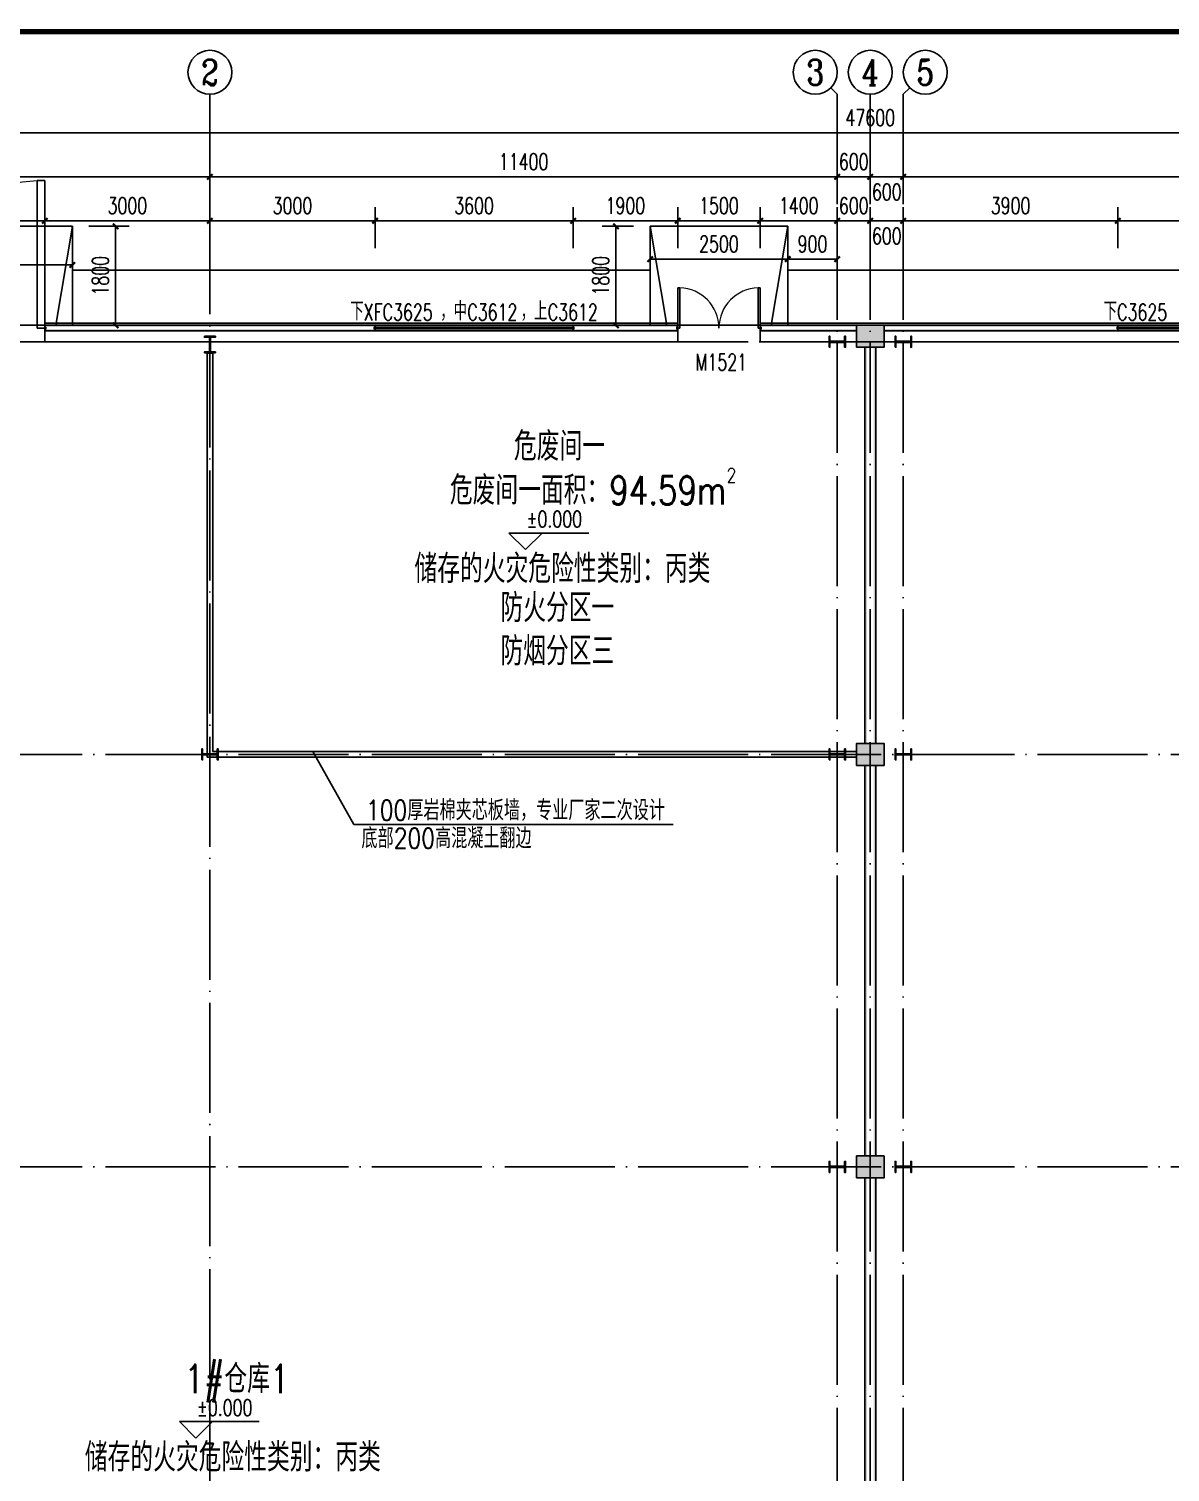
# Model space of a CAD drawing. Extents: x 4267484 to 4395158, y -674551 to -235742.
# Drawn here: x 4320308 to 4341047, y -390527 to -364287 of the extents above; entities that cross this region are included whole.
import ezdxf
from ezdxf.enums import TextEntityAlignment as Align

# ---------------------------------------------------------------- set-up
doc = ezdxf.new("R2010")
doc.units = 0
doc.header["$LTSCALE"] = 1000
doc.header["$MEASUREMENT"] = 0
doc.linetypes.add('DOTE', pattern=[2.42, 2, -0.2, 0.02, -0.2])
doc.layers.get('0').update_dxf_attribs({"linetype": 'CONTINUOUS'})
doc.layers.get('Defpoints').update_dxf_attribs({"linetype": 'CONTINUOUS'})
doc.layers.add('_0', color=7, linetype='CONTINUOUS', lineweight=25)
for name, color, linetype in [('AXIS', 3, 'CONTINUOUS'), ('AXIS_TEXT', 7, 'CONTINUOUS'), ('COLUMN', 9, 'CONTINUOUS'), ('DIM_ELEV', 3, 'CONTINUOUS'), ('DOTE', 252, 'CONTINUOUS'), ('Prof', 2, 'CONTINUOUS'), ('PUB_DIM', 3, 'CONTINUOUS'), ('PUB_HATCH', 8, 'CONTINUOUS'), ('PUB_TEXT', 7, 'CONTINUOUS'), ('PUB_TITLE', 4, 'CONTINUOUS'), ('PUB_WALL', 9, 'CONTINUOUS'), ('STAIR', 5, 'CONTINUOUS'), ('WALL', 2, 'CONTINUOUS'), ('WALL-MOVE', 6, 'CONTINUOUS'), ('WINDOW', 4, 'CONTINUOUS'), ('WINDOW_TEXT', 7, 'CONTINUOUS')]:
    doc.layers.add(name, color=color, linetype=linetype)
doc.styles.add('_HZTXT', font='txt.shx', dxfattribs={"width": 0.8, "bigfont": 'HZTXT.shx'})
doc.styles.add('_TCH_AXIS', font='COMPLEX', dxfattribs={"bigfont": 'GBCBIG'})
doc.styles.add('_TCH_DIM', font='SIMPLEX', dxfattribs={"bigfont": 'GBCBIG'})
doc.styles.add('_TCH_DIM_T3', font='SIMPLEX', dxfattribs={"width": 0.705882, "bigfont": 'GBCBIG'})
doc.styles.add('_TCH_WINDOW', font='SIMPLEX', dxfattribs={"height": 3.5, "bigfont": 'GBCBIG'})
doc.styles.add('COMPLEX', font='COMPLEX')
doc.dimstyles.new('_TCH_ARCH&&100', dxfattribs={"dimtxt": 297.5, "dimasz": 100, "dimexe": 250, "dimexo": 300, "dimgap": 126.25, "dimtad": 1, "dimdec": 0, "dimzin": 0, "dimdsep": 46, "dimtxsty": '_TCH_DIM_T3', "dimblk": 'ARCHTICK', "dimcen": 0.09, "dimclrt": 7, "dimazin": 2, "dimtfac": 1, "dimtdec": 0, "dimtix": 1, "dimtmove": 2, "dimatfit": 3, "dimfxl": 0, "dimtolj": 1, "dimtzin": 0, "dimarcsym": 0})

# ---------------------------------------------------------------- blocks, each defined once
blk = doc.blocks.new('$TCHSYS$WIN2D')
for p, q in [((-0.5, 0.5), (0.5, 0.5)), ((-0.5, 0.5), (-0.5, -0.5)), ((0.5, 0.5), (0.5, -0.5)), ((0.5, 0.1667), (-0.5, 0.1667)), ((0.5, -0.1667), (-0.5, -0.1667)), ((-0.5, -0.5), (0.5, -0.5))]:
    blk.add_line(p, q)
blk = doc.blocks.new('$DorLib2D$00000002')
for p, q in [((-0.5, 0), (-0.5, 0.4875)), ((-0.475, 0.4875), (-0.5, 0.4875)), ((-0.475, 0), (-0.475, 0.4875)), ((0.475, 0), (0.475, 0.4875)), ((0.475, 0.4875), (0.5, 0.4875)), ((0.5, 0), (0.5, 0.4875)), ((-0.5, 0), (-0.475, 0)), ((0.5, 0), (0.475, 0))]:
    blk.add_line(p, q)
at = {"lineweight": 13}
for centre, start, end in [((-0.4875, 0), 0, 88.5307), ((0.4875, 0), 91.4693, 180)]:
    blk.add_arc(centre, 0.4875, start, end, dxfattribs=at)
blk = doc.blocks.new('_ArchTick')
at = {"color": 0, "linetype": 'ByBlock', "const_width": 0.4}
blk.add_lwpolyline([(-0.5, -0.5), (0.5, 0.5)], dxfattribs=at)
blk = doc.blocks.new('*D103')
at = {"layer": 'Defpoints', "color": 0}
for p in [(4321098, -367877), (4321883, -367877), (4321098, -369677)]:
    blk.add_point(p, dxfattribs=at)
at = {"layer": 'PUB_DIM', "color": 0, "lineweight": -2}
for p, q in [((4321398, -367877), (4322133, -367877)), ((4321883, -369677), (4321883, -367877)), ((4321398, -369677), (4322133, -369677))]:
    blk.add_line(p, q, dxfattribs=at)
at = {"layer": 'PUB_DIM', "color": 0, "lineweight": -2, "xscale": 100, "yscale": 100, "zscale": 100}
for p, rotation in [((4321883, -367877), 90), ((4321883, -369677), 270)]:
    blk.add_blockref('_ArchTick', p, dxfattribs=dict(at, rotation=rotation))
at = {"layer": 'PUB_DIM', "color": 7, "insert": (4321608, -368777), "char_height": 297.5, "attachment_point": 5, "rotation": 90, "style": '_TCH_DIM_T3'}
blk.add_mtext('\\A1;1800', dxfattribs=at)
blk = doc.blocks.new('*D105')
at = {"layer": 'Defpoints', "color": 0}
for p in [(4314598, -367877), (4321098, -367877), (4321098, -368578)]:
    blk.add_point(p, dxfattribs=at)
at = {"layer": 'PUB_DIM', "color": 0, "lineweight": -2}
for p, q in [((4314598, -368177), (4314598, -368828)), ((4321098, -368177), (4321098, -368828)), ((4314598, -368578), (4321098, -368578))]:
    blk.add_line(p, q, dxfattribs=at)
at = {"layer": 'PUB_DIM', "color": 0, "lineweight": -2, "xscale": 100, "yscale": 100, "zscale": 100, "rotation": 180}
blk.add_blockref('_ArchTick', (4314598, -368578), dxfattribs=at)
at = {"layer": 'PUB_DIM', "color": 0, "lineweight": -2, "xscale": 100, "yscale": 100, "zscale": 100}
blk.add_blockref('_ArchTick', (4321098, -368578), dxfattribs=at)
at = {"layer": 'PUB_DIM', "color": 7, "insert": (4317848, -368303), "char_height": 297.5, "attachment_point": 5, "style": '_TCH_DIM_T3'}
blk.add_mtext('\\A1;6500', dxfattribs=at)
blk = doc.blocks.new('*D111')
at = {"layer": 'Defpoints', "color": 0}
for p in [(4320598, -367777), (4315098, -368572), (4320598, -368572)]:
    blk.add_point(p, dxfattribs=at)
at = {"layer": 'PUB_DIM', "color": 0, "lineweight": -2}
for p, q in [((4315098, -368272), (4315098, -367527)), ((4320598, -368272), (4320598, -367527)), ((4315098, -367777), (4320598, -367777))]:
    blk.add_line(p, q, dxfattribs=at)
at = {"layer": 'PUB_DIM', "color": 0, "lineweight": -2, "xscale": 100, "yscale": 100, "zscale": 100, "rotation": 180}
blk.add_blockref('_ArchTick', (4315098, -367777), dxfattribs=at)
at = {"layer": 'PUB_DIM', "color": 0, "lineweight": -2, "xscale": 100, "yscale": 100, "zscale": 100}
blk.add_blockref('_ArchTick', (4320598, -367777), dxfattribs=at)
at = {"layer": 'PUB_DIM', "color": 7, "insert": (4317848, -367502), "char_height": 297.5, "attachment_point": 5, "style": '_TCH_DIM_T3'}
blk.add_mtext('\\A1;5500', dxfattribs=at)
blk = doc.blocks.new('*D112')
at = {"layer": 'Defpoints', "color": 0}
for p in [(4323598, -367777), (4320598, -368572), (4323598, -368572)]:
    blk.add_point(p, dxfattribs=at)
at = {"layer": 'PUB_DIM', "color": 0, "lineweight": -2}
for p, q in [((4320598, -368272), (4320598, -367527)), ((4323598, -368272), (4323598, -367527)), ((4320598, -367777), (4323598, -367777))]:
    blk.add_line(p, q, dxfattribs=at)
at = {"layer": 'PUB_DIM', "color": 0, "lineweight": -2, "xscale": 100, "yscale": 100, "zscale": 100, "rotation": 180}
blk.add_blockref('_ArchTick', (4320598, -367777), dxfattribs=at)
at = {"layer": 'PUB_DIM', "color": 0, "lineweight": -2, "xscale": 100, "yscale": 100, "zscale": 100}
blk.add_blockref('_ArchTick', (4323598, -367777), dxfattribs=at)
at = {"layer": 'PUB_DIM', "color": 7, "insert": (4322098, -367502), "char_height": 297.5, "attachment_point": 5, "style": '_TCH_DIM_T3'}
blk.add_mtext('\\A1;3000', dxfattribs=at)
blk = doc.blocks.new('*D113')
at = {"layer": 'Defpoints', "color": 0}
for p in [(4326598, -367777), (4323598, -368572), (4326598, -368572)]:
    blk.add_point(p, dxfattribs=at)
at = {"layer": 'PUB_DIM', "color": 0, "lineweight": -2}
for p, q in [((4323598, -368272), (4323598, -367527)), ((4326598, -368272), (4326598, -367527)), ((4323598, -367777), (4326598, -367777))]:
    blk.add_line(p, q, dxfattribs=at)
at = {"layer": 'PUB_DIM', "color": 0, "lineweight": -2, "xscale": 100, "yscale": 100, "zscale": 100, "rotation": 180}
blk.add_blockref('_ArchTick', (4323598, -367777), dxfattribs=at)
at = {"layer": 'PUB_DIM', "color": 0, "lineweight": -2, "xscale": 100, "yscale": 100, "zscale": 100}
blk.add_blockref('_ArchTick', (4326598, -367777), dxfattribs=at)
at = {"layer": 'PUB_DIM', "color": 7, "insert": (4325098, -367502), "char_height": 297.5, "attachment_point": 5, "style": '_TCH_DIM_T3'}
blk.add_mtext('\\A1;3000', dxfattribs=at)
blk = doc.blocks.new('*D114')
at = {"layer": 'Defpoints', "color": 0}
for p in [(4330198, -367777), (4326598, -368572), (4330198, -368572)]:
    blk.add_point(p, dxfattribs=at)
at = {"layer": 'PUB_DIM', "color": 0, "lineweight": -2}
for p, q in [((4326598, -368272), (4326598, -367527)), ((4330198, -368272), (4330198, -367527)), ((4326598, -367777), (4330198, -367777))]:
    blk.add_line(p, q, dxfattribs=at)
at = {"layer": 'PUB_DIM', "color": 0, "lineweight": -2, "xscale": 100, "yscale": 100, "zscale": 100, "rotation": 180}
blk.add_blockref('_ArchTick', (4326598, -367777), dxfattribs=at)
at = {"layer": 'PUB_DIM', "color": 0, "lineweight": -2, "xscale": 100, "yscale": 100, "zscale": 100}
blk.add_blockref('_ArchTick', (4330198, -367777), dxfattribs=at)
at = {"layer": 'PUB_DIM', "color": 7, "insert": (4328398, -367502), "char_height": 297.5, "attachment_point": 5, "style": '_TCH_DIM_T3'}
blk.add_mtext('\\A1;3600', dxfattribs=at)
blk = doc.blocks.new('*D115')
at = {"layer": 'Defpoints', "color": 0}
for p in [(4332098, -367777), (4330198, -368572), (4332098, -368572)]:
    blk.add_point(p, dxfattribs=at)
at = {"layer": 'PUB_DIM', "color": 0, "lineweight": -2}
for p, q in [((4330198, -368272), (4330198, -367527)), ((4332098, -368272), (4332098, -367527)), ((4330198, -367777), (4332098, -367777))]:
    blk.add_line(p, q, dxfattribs=at)
at = {"layer": 'PUB_DIM', "color": 0, "lineweight": -2, "xscale": 100, "yscale": 100, "zscale": 100, "rotation": 180}
blk.add_blockref('_ArchTick', (4330198, -367777), dxfattribs=at)
at = {"layer": 'PUB_DIM', "color": 0, "lineweight": -2, "xscale": 100, "yscale": 100, "zscale": 100}
blk.add_blockref('_ArchTick', (4332098, -367777), dxfattribs=at)
at = {"layer": 'PUB_DIM', "color": 7, "insert": (4331148, -367502), "char_height": 297.5, "attachment_point": 5, "style": '_TCH_DIM_T3'}
blk.add_mtext('\\A1;1900', dxfattribs=at)
blk = doc.blocks.new('*D116')
at = {"layer": 'Defpoints', "color": 0}
for p in [(4333598, -367777), (4332098, -368572), (4333598, -368572)]:
    blk.add_point(p, dxfattribs=at)
at = {"layer": 'PUB_DIM', "color": 0, "lineweight": -2}
for p, q in [((4332098, -368272), (4332098, -367527)), ((4333598, -368272), (4333598, -367527)), ((4332098, -367777), (4333598, -367777))]:
    blk.add_line(p, q, dxfattribs=at)
at = {"layer": 'PUB_DIM', "color": 0, "lineweight": -2, "xscale": 100, "yscale": 100, "zscale": 100, "rotation": 180}
blk.add_blockref('_ArchTick', (4332098, -367777), dxfattribs=at)
at = {"layer": 'PUB_DIM', "color": 0, "lineweight": -2, "xscale": 100, "yscale": 100, "zscale": 100}
blk.add_blockref('_ArchTick', (4333598, -367777), dxfattribs=at)
at = {"layer": 'PUB_DIM', "color": 7, "insert": (4332848, -367502), "char_height": 297.5, "attachment_point": 5, "style": '_TCH_DIM_T3'}
blk.add_mtext('\\A1;1500', dxfattribs=at)
blk = doc.blocks.new('*D117')
at = {"layer": 'Defpoints', "color": 0}
for p in [(4334998, -367777), (4333598, -368572), (4334998, -368572)]:
    blk.add_point(p, dxfattribs=at)
at = {"layer": 'PUB_DIM', "color": 0, "lineweight": -2}
for p, q in [((4333598, -368272), (4333598, -367527)), ((4334998, -368272), (4334998, -367527)), ((4333598, -367777), (4334998, -367777))]:
    blk.add_line(p, q, dxfattribs=at)
at = {"layer": 'PUB_DIM', "color": 0, "lineweight": -2, "xscale": 100, "yscale": 100, "zscale": 100, "rotation": 180}
blk.add_blockref('_ArchTick', (4333598, -367777), dxfattribs=at)
at = {"layer": 'PUB_DIM', "color": 0, "lineweight": -2, "xscale": 100, "yscale": 100, "zscale": 100}
blk.add_blockref('_ArchTick', (4334998, -367777), dxfattribs=at)
at = {"layer": 'PUB_DIM', "color": 7, "insert": (4334298, -367502), "char_height": 297.5, "attachment_point": 5, "style": '_TCH_DIM_T3'}
blk.add_mtext('\\A1;1400', dxfattribs=at)
blk = doc.blocks.new('*D118')
at = {"layer": 'Defpoints', "color": 0}
for p in [(4335598, -367777), (4334998, -368572), (4335598, -368572)]:
    blk.add_point(p, dxfattribs=at)
at = {"layer": 'PUB_DIM', "color": 0, "lineweight": -2}
for p, q in [((4334998, -368272), (4334998, -367527)), ((4335598, -368272), (4335598, -367527)), ((4334998, -367777), (4334898, -367777)), ((4334998, -367777), (4335598, -367777)), ((4335598, -367777), (4335698, -367777))]:
    blk.add_line(p, q, dxfattribs=at)
at = {"layer": 'PUB_DIM', "color": 0, "lineweight": -2, "xscale": 100, "yscale": 100, "zscale": 100}
blk.add_blockref('_ArchTick', (4334998, -367777), dxfattribs=at)
at = {"layer": 'PUB_DIM', "color": 0, "lineweight": -2, "xscale": 100, "yscale": 100, "zscale": 100, "rotation": 180}
blk.add_blockref('_ArchTick', (4335598, -367777), dxfattribs=at)
at = {"layer": 'PUB_DIM', "color": 7, "insert": (4335298, -367502), "char_height": 297.5, "attachment_point": 5, "style": '_TCH_DIM_T3'}
blk.add_mtext('\\A1;600', dxfattribs=at)
blk = doc.blocks.new('*D119')
at = {"layer": 'Defpoints', "color": 0}
for p in [(4336198, -367777), (4335598, -368572), (4336198, -368572)]:
    blk.add_point(p, dxfattribs=at)
at = {"layer": 'PUB_DIM', "color": 0, "lineweight": -2}
for p, q in [((4335598, -368272), (4335598, -367527)), ((4336198, -368272), (4336198, -367527)), ((4335598, -367777), (4336198, -367777))]:
    blk.add_line(p, q, dxfattribs=at)
at = {"layer": 'PUB_DIM', "color": 0, "lineweight": -2, "xscale": 100, "yscale": 100, "zscale": 100, "rotation": 180}
blk.add_blockref('_ArchTick', (4335598, -367777), dxfattribs=at)
at = {"layer": 'PUB_DIM', "color": 0, "lineweight": -2, "xscale": 100, "yscale": 100, "zscale": 100}
blk.add_blockref('_ArchTick', (4336198, -367777), dxfattribs=at)
at = {"layer": 'PUB_DIM', "color": 7, "insert": (4335898, -368052), "char_height": 297.5, "attachment_point": 5, "style": '_TCH_DIM_T3'}
blk.add_mtext('\\A1;600', dxfattribs=at)
blk = doc.blocks.new('*D120')
at = {"layer": 'Defpoints', "color": 0}
for p in [(4340098, -367777), (4336198, -368572), (4340098, -368572)]:
    blk.add_point(p, dxfattribs=at)
at = {"layer": 'PUB_DIM', "color": 0, "lineweight": -2}
for p, q in [((4336198, -368272), (4336198, -367527)), ((4340098, -368272), (4340098, -367527)), ((4336198, -367777), (4340098, -367777))]:
    blk.add_line(p, q, dxfattribs=at)
at = {"layer": 'PUB_DIM', "color": 0, "lineweight": -2, "xscale": 100, "yscale": 100, "zscale": 100, "rotation": 180}
blk.add_blockref('_ArchTick', (4336198, -367777), dxfattribs=at)
at = {"layer": 'PUB_DIM', "color": 0, "lineweight": -2, "xscale": 100, "yscale": 100, "zscale": 100}
blk.add_blockref('_ArchTick', (4340098, -367777), dxfattribs=at)
at = {"layer": 'PUB_DIM', "color": 7, "insert": (4338148, -367502), "char_height": 297.5, "attachment_point": 5, "style": '_TCH_DIM_T3'}
blk.add_mtext('\\A1;3900', dxfattribs=at)
blk = doc.blocks.new('*D121')
at = {"layer": 'Defpoints', "color": 0}
for p in [(4343698, -367777), (4340098, -368572), (4343698, -368572)]:
    blk.add_point(p, dxfattribs=at)
at = {"layer": 'PUB_DIM', "color": 0, "lineweight": -2}
for p, q in [((4340098, -368272), (4340098, -367527)), ((4343698, -368272), (4343698, -367527)), ((4340098, -367777), (4343698, -367777))]:
    blk.add_line(p, q, dxfattribs=at)
at = {"layer": 'PUB_DIM', "color": 0, "lineweight": -2, "xscale": 100, "yscale": 100, "zscale": 100, "rotation": 180}
blk.add_blockref('_ArchTick', (4340098, -367777), dxfattribs=at)
at = {"layer": 'PUB_DIM', "color": 0, "lineweight": -2, "xscale": 100, "yscale": 100, "zscale": 100}
blk.add_blockref('_ArchTick', (4343698, -367777), dxfattribs=at)
at = {"layer": 'PUB_DIM', "color": 7, "insert": (4341898, -367502), "char_height": 297.5, "attachment_point": 5, "style": '_TCH_DIM_T3'}
blk.add_mtext('\\A1;3600', dxfattribs=at)
blk = doc.blocks.new('*D150')
at = {"layer": 'Defpoints', "color": 0}
for p in [(4334098, -368474), (4331598, -368977), (4334098, -368977)]:
    blk.add_point(p, dxfattribs=at)
at = {"layer": 'PUB_DIM', "color": 0, "lineweight": -2}
for p, q in [((4331598, -368677), (4331598, -368224)), ((4334098, -368677), (4334098, -368224)), ((4331598, -368474), (4334098, -368474))]:
    blk.add_line(p, q, dxfattribs=at)
at = {"layer": 'PUB_DIM', "color": 0, "lineweight": -2, "xscale": 100, "yscale": 100, "zscale": 100, "rotation": 180}
blk.add_blockref('_ArchTick', (4331598, -368474), dxfattribs=at)
at = {"layer": 'PUB_DIM', "color": 0, "lineweight": -2, "xscale": 100, "yscale": 100, "zscale": 100}
blk.add_blockref('_ArchTick', (4334098, -368474), dxfattribs=at)
at = {"layer": 'PUB_DIM', "color": 7, "insert": (4332848, -368199), "char_height": 297.5, "attachment_point": 5, "style": '_TCH_DIM_T3'}
blk.add_mtext('\\A1;2500', dxfattribs=at)
blk = doc.blocks.new('*D151')
at = {"layer": 'Defpoints', "color": 0}
for p in [(4334998, -368474), (4334098, -368977), (4334998, -368977)]:
    blk.add_point(p, dxfattribs=at)
at = {"layer": 'PUB_DIM', "color": 0, "lineweight": -2}
for p, q in [((4334098, -368677), (4334098, -368224)), ((4334998, -368677), (4334998, -368224)), ((4334098, -368474), (4334998, -368474))]:
    blk.add_line(p, q, dxfattribs=at)
at = {"layer": 'PUB_DIM', "color": 0, "lineweight": -2, "xscale": 100, "yscale": 100, "zscale": 100, "rotation": 180}
blk.add_blockref('_ArchTick', (4334098, -368474), dxfattribs=at)
at = {"layer": 'PUB_DIM', "color": 0, "lineweight": -2, "xscale": 100, "yscale": 100, "zscale": 100}
blk.add_blockref('_ArchTick', (4334998, -368474), dxfattribs=at)
at = {"layer": 'PUB_DIM', "color": 7, "insert": (4334548, -368199), "char_height": 297.5, "attachment_point": 5, "style": '_TCH_DIM_T3'}
blk.add_mtext('\\A1;900', dxfattribs=at)
blk = doc.blocks.new('*D152')
at = {"layer": 'Defpoints', "color": 0}
for p in [(4330976, -367877), (4331598, -367877), (4331598, -369677)]:
    blk.add_point(p, dxfattribs=at)
at = {"layer": 'PUB_DIM', "color": 0, "lineweight": -2}
for p, q in [((4331298, -367877), (4330726, -367877)), ((4330976, -369677), (4330976, -367877)), ((4331298, -369677), (4330726, -369677))]:
    blk.add_line(p, q, dxfattribs=at)
at = {"layer": 'PUB_DIM', "color": 0, "lineweight": -2, "xscale": 100, "yscale": 100, "zscale": 100}
for p, rotation in [((4330976, -367877), 90), ((4330976, -369677), 270)]:
    blk.add_blockref('_ArchTick', p, dxfattribs=dict(at, rotation=rotation))
at = {"layer": 'PUB_DIM', "color": 7, "insert": (4330701, -368777), "char_height": 297.5, "attachment_point": 5, "rotation": 90, "style": '_TCH_DIM_T3'}
blk.add_mtext('\\A1;1800', dxfattribs=at)
blk = doc.blocks.new('*D333')
at = {"layer": 'AXIS', "color": 0, "lineweight": -2}
for p, q in [((4312098, -367177), (4312098, -366727)), ((4323598, -367177), (4323598, -366727)), ((4312098, -366977), (4323598, -366977))]:
    blk.add_line(p, q, dxfattribs=at)
at = {"layer": 'Defpoints', "color": 0}
for p in [(4323598, -366977), (4312098, -367477), (4323598, -367477)]:
    blk.add_point(p, dxfattribs=at)
at = {"layer": 'AXIS', "color": 0, "lineweight": -2, "xscale": 100, "yscale": 100, "zscale": 100, "rotation": 180}
blk.add_blockref('_ArchTick', (4312098, -366977), dxfattribs=at)
at = {"layer": 'AXIS', "color": 0, "lineweight": -2, "xscale": 100, "yscale": 100, "zscale": 100}
blk.add_blockref('_ArchTick', (4323598, -366977), dxfattribs=at)
at = {"layer": 'AXIS', "color": 7, "insert": (4317848, -366702), "char_height": 297.5, "attachment_point": 5, "style": '_TCH_DIM_T3'}
blk.add_mtext('\\A1;11500', dxfattribs=at)
blk = doc.blocks.new('*D334')
at = {"layer": 'AXIS', "color": 0, "lineweight": -2}
for p, q in [((4323598, -367177), (4323598, -366727)), ((4334998, -367177), (4334998, -366727)), ((4323598, -366977), (4334998, -366977))]:
    blk.add_line(p, q, dxfattribs=at)
at = {"layer": 'Defpoints', "color": 0}
for p in [(4334998, -366977), (4323598, -367477), (4334998, -367477)]:
    blk.add_point(p, dxfattribs=at)
at = {"layer": 'AXIS', "color": 0, "lineweight": -2, "xscale": 100, "yscale": 100, "zscale": 100, "rotation": 180}
blk.add_blockref('_ArchTick', (4323598, -366977), dxfattribs=at)
at = {"layer": 'AXIS', "color": 0, "lineweight": -2, "xscale": 100, "yscale": 100, "zscale": 100}
blk.add_blockref('_ArchTick', (4334998, -366977), dxfattribs=at)
at = {"layer": 'AXIS', "color": 7, "insert": (4329298, -366702), "char_height": 297.5, "attachment_point": 5, "style": '_TCH_DIM_T3'}
blk.add_mtext('\\A1;11400', dxfattribs=at)
blk = doc.blocks.new('*D335')
at = {"layer": 'AXIS', "color": 0, "lineweight": -2}
for p, q in [((4334998, -367177), (4334998, -366727)), ((4335598, -367177), (4335598, -366727)), ((4334998, -366977), (4334898, -366977)), ((4334998, -366977), (4335598, -366977)), ((4335598, -366977), (4335698, -366977))]:
    blk.add_line(p, q, dxfattribs=at)
at = {"layer": 'Defpoints', "color": 0}
for p in [(4335598, -366977), (4334998, -367477), (4335598, -367477)]:
    blk.add_point(p, dxfattribs=at)
at = {"layer": 'AXIS', "color": 0, "lineweight": -2, "xscale": 100, "yscale": 100, "zscale": 100}
blk.add_blockref('_ArchTick', (4334998, -366977), dxfattribs=at)
at = {"layer": 'AXIS', "color": 0, "lineweight": -2, "xscale": 100, "yscale": 100, "zscale": 100, "rotation": 180}
blk.add_blockref('_ArchTick', (4335598, -366977), dxfattribs=at)
at = {"layer": 'AXIS', "color": 7, "insert": (4335298, -366702), "char_height": 297.5, "attachment_point": 5, "style": '_TCH_DIM_T3'}
blk.add_mtext('\\A1;600', dxfattribs=at)
blk = doc.blocks.new('*D336')
at = {"layer": 'AXIS', "color": 0, "lineweight": -2}
for p, q in [((4335598, -367177), (4335598, -366727)), ((4336198, -367177), (4336198, -366727)), ((4335598, -366977), (4336198, -366977))]:
    blk.add_line(p, q, dxfattribs=at)
at = {"layer": 'Defpoints', "color": 0}
for p in [(4336198, -366977), (4335598, -367477), (4336198, -367477)]:
    blk.add_point(p, dxfattribs=at)
at = {"layer": 'AXIS', "color": 0, "lineweight": -2, "xscale": 100, "yscale": 100, "zscale": 100, "rotation": 180}
blk.add_blockref('_ArchTick', (4335598, -366977), dxfattribs=at)
at = {"layer": 'AXIS', "color": 0, "lineweight": -2, "xscale": 100, "yscale": 100, "zscale": 100}
blk.add_blockref('_ArchTick', (4336198, -366977), dxfattribs=at)
at = {"layer": 'AXIS', "color": 7, "insert": (4335898, -367252), "char_height": 297.5, "attachment_point": 5, "style": '_TCH_DIM_T3'}
blk.add_mtext('\\A1;600', dxfattribs=at)
blk = doc.blocks.new('*D337')
at = {"layer": 'AXIS', "color": 0, "lineweight": -2}
for p, q in [((4336198, -367177), (4336198, -366727)), ((4347598, -367177), (4347598, -366727)), ((4336198, -366977), (4347598, -366977))]:
    blk.add_line(p, q, dxfattribs=at)
at = {"layer": 'Defpoints', "color": 0}
for p in [(4347598, -366977), (4336198, -367477), (4347598, -367477)]:
    blk.add_point(p, dxfattribs=at)
at = {"layer": 'AXIS', "color": 0, "lineweight": -2, "xscale": 100, "yscale": 100, "zscale": 100, "rotation": 180}
blk.add_blockref('_ArchTick', (4336198, -366977), dxfattribs=at)
at = {"layer": 'AXIS', "color": 0, "lineweight": -2, "xscale": 100, "yscale": 100, "zscale": 100}
blk.add_blockref('_ArchTick', (4347598, -366977), dxfattribs=at)
at = {"layer": 'AXIS', "color": 7, "insert": (4341898, -366702), "char_height": 297.5, "attachment_point": 5, "style": '_TCH_DIM_T3'}
blk.add_mtext('\\A1;11400', dxfattribs=at)
blk = doc.blocks.new('*D339')
at = {"layer": 'AXIS', "color": 0, "lineweight": -2}
for p, q in [((4311798, -368272), (4311798, -365927)), ((4359398, -368272), (4359398, -365927)), ((4311798, -366177), (4359398, -366177))]:
    blk.add_line(p, q, dxfattribs=at)
at = {"layer": 'Defpoints', "color": 0}
for p in [(4359398, -366177), (4311798, -368572), (4359398, -368572)]:
    blk.add_point(p, dxfattribs=at)
at = {"layer": 'AXIS', "color": 0, "lineweight": -2, "xscale": 100, "yscale": 100, "zscale": 100, "rotation": 180}
blk.add_blockref('_ArchTick', (4311798, -366177), dxfattribs=at)
at = {"layer": 'AXIS', "color": 0, "lineweight": -2, "xscale": 100, "yscale": 100, "zscale": 100}
blk.add_blockref('_ArchTick', (4359398, -366177), dxfattribs=at)
at = {"layer": 'AXIS', "color": 7, "insert": (4335598, -365902), "char_height": 297.5, "attachment_point": 5, "style": '_TCH_DIM_T3'}
blk.add_mtext('\\A1;47600', dxfattribs=at)
blk = doc.blocks.new('_FZH')
blk.add_lwpolyline([(-0.5, -0.5), (0.5, -0.5), (0.5, 0.5), (-0.5, 0.5)], close=True)
at = {"layer": 'PUB_HATCH'}
blk.add_solid([(-0.5, -0.5), (0.5, -0.5), (-0.5, 0.5), (0.5, 0.5)], dxfattribs=at)
blk = doc.blocks.new('_AXISO')
blk.add_circle((0, 0), 0.5)
at = {"layer": 'AXIS_TEXT', "style": 'COMPLEX', "width": 1.041667}
blk.add_attdef('A', text='', height=0.56, dxfattribs=at).set_placement((-0.25, -0.28), (0.25, -0.28), align=Align.FIT)

msp = doc.modelspace()

# ---------------------------------------------------------------- hatches: boundary and pattern name
at = {"layer": 'Prof', "linetype": 'ByBlock'}
for points in [[(4323608.3, -370160.8), (4323698.3, -370160.8), (4323698.3, -370176.8), (4323498.3, -370176.8), (4323498.3, -370160.8), (4323588.3, -370160.8), (4323588.3, -369892.8), (4323498.3, -369892.8), (4323498.3, -369876.8), (4323698.3, -369876.8), (4323698.3, -369892.8), (4323608.3, -369892.8)], [(4335132.3, -369966.8), (4335132.3, -369876.8), (4335148.3, -369876.8), (4335148.3, -370076.8), (4335132.3, -370076.8), (4335132.3, -369986.8), (4334864.3, -369986.8), (4334864.3, -370076.8), (4334848.3, -370076.8), (4334848.3, -369876.8), (4334864.3, -369876.8), (4334864.3, -369966.8)], [(4336332.3, -369966.8), (4336332.3, -369876.8), (4336348.3, -369876.8), (4336348.3, -370076.8), (4336332.3, -370076.8), (4336332.3, -369986.8), (4336064.3, -369986.8), (4336064.3, -370076.8), (4336048.3, -370076.8), (4336048.3, -369876.8), (4336064.3, -369876.8), (4336064.3, -369966.8)], [(4323732.3, -377466.8), (4323732.3, -377376.8), (4323748.3, -377376.8), (4323748.3, -377576.8), (4323732.3, -377576.8), (4323732.3, -377486.8), (4323464.3, -377486.8), (4323464.3, -377576.8), (4323448.3, -377576.8), (4323448.3, -377376.8), (4323464.3, -377376.8), (4323464.3, -377466.8)], [(4335132.3, -377466.8), (4335132.3, -377376.8), (4335148.3, -377376.8), (4335148.3, -377576.8), (4335132.3, -377576.8), (4335132.3, -377486.8), (4334864.3, -377486.8), (4334864.3, -377576.8), (4334848.3, -377576.8), (4334848.3, -377376.8), (4334864.3, -377376.8), (4334864.3, -377466.8)], [(4336332.3, -377466.8), (4336332.3, -377376.8), (4336348.3, -377376.8), (4336348.3, -377576.8), (4336332.3, -377576.8), (4336332.3, -377486.8), (4336064.3, -377486.8), (4336064.3, -377576.8), (4336048.3, -377576.8), (4336048.3, -377376.8), (4336064.3, -377376.8), (4336064.3, -377466.8)], [(4335132.3, -384966.8), (4335132.3, -384876.8), (4335148.3, -384876.8), (4335148.3, -385076.8), (4335132.3, -385076.8), (4335132.3, -384986.8), (4334864.3, -384986.8), (4334864.3, -385076.8), (4334848.3, -385076.8), (4334848.3, -384876.8), (4334864.3, -384876.8), (4334864.3, -384966.8)], [(4336332.3, -384966.8), (4336332.3, -384876.8), (4336348.3, -384876.8), (4336348.3, -385076.8), (4336332.3, -385076.8), (4336332.3, -384986.8), (4336064.3, -384986.8), (4336064.3, -385076.8), (4336048.3, -385076.8), (4336048.3, -384876.8), (4336064.3, -384876.8), (4336064.3, -384966.8)]]:
    msp.add_hatch(color=256, dxfattribs=at).paths.add_polyline_path(points)
at = {"layer": 'PUB_WALL'}
for color, points in [(256, [(4326598.3, -369676.8), (4320598.3, -369676.8), (4320628.3, -369706.8), (4326568.3, -369706.8)]), (256, [(4320598.3, -369676.8), (4320598.3, -369776.8), (4320628.3, -369746.8), (4320628.3, -369706.8)]), (256, [(4326598.3, -369776.8), (4326598.3, -369676.8), (4326568.3, -369706.8), (4326568.3, -369746.8)]), (256, [(4332098.3, -369676.8), (4330198.3, -369676.8), (4330228.3, -369706.8), (4332068.3, -369706.8)]), (256, [(4330198.3, -369676.8), (4330198.3, -369776.8), (4330228.3, -369746.8), (4330228.3, -369706.8)]), (256, [(4332098.3, -369776.8), (4332098.3, -369676.8), (4332068.3, -369706.8), (4332068.3, -369746.8)]), (256, [(4335348.3, -369706.8), (4335348.3, -369676.8), (4333598.3, -369676.8), (4333628.3, -369706.8)]), (256, [(4333598.3, -369676.8), (4333598.3, -369776.8), (4333628.3, -369746.8), (4333628.3, -369706.8)]), (0, [(4335848.3, -369676.8), (4335348.3, -369676.8), (4335388.3, -369716.8), (4335808.3, -369716.8)]), (0, [(4335348.3, -369676.8), (4335348.3, -370076.8), (4335388.3, -370036.8), (4335388.3, -369716.8)]), (0, [(4335848.3, -370076.8), (4335848.3, -369676.8), (4335808.3, -369716.8), (4335808.3, -370036.8)]), (256, [(4335848.3, -369676.8), (4335848.3, -369706.8), (4340068.3, -369706.8), (4340098.3, -369676.8)]), (256, [(4340098.3, -369776.8), (4340098.3, -369676.8), (4340068.3, -369706.8), (4340068.3, -369746.8)]), (256, [(4320598.3, -369776.8), (4326598.3, -369776.8), (4326568.3, -369746.8), (4320628.3, -369746.8)]), (256, [(4330198.3, -369776.8), (4332098.3, -369776.8), (4332068.3, -369746.8), (4330228.3, -369746.8)]), (256, [(4335348.3, -369776.8), (4335348.3, -369746.8), (4333628.3, -369746.8), (4333598.3, -369776.8)]), (256, [(4335848.3, -369746.8), (4335848.3, -369776.8), (4340098.3, -369776.8), (4340068.3, -369746.8)]), (256, [(4323548.3, -377526.8), (4323548.3, -370176.8), (4323568.3, -370176.8), (4323568.3, -377506.8)]), (256, [(4323548.3, -370176.8), (4323648.3, -370176.8), (4323648.3, -370196.8), (4323548.3, -370196.8)]), (256, [(4323648.3, -377426.8), (4323648.3, -370176.8), (4323628.3, -370176.8), (4323628.3, -377446.8)]), (0, [(4335348.3, -370076.8), (4335848.3, -370076.8), (4335808.3, -370036.8), (4335388.3, -370036.8)]), (0, [(4335498.3, -377276.8), (4335538.3, -377276.8), (4335538.3, -370076.8), (4335498.3, -370076.8)]), (0, [(4335658.3, -377276.8), (4335698.3, -377276.8), (4335698.3, -370076.8), (4335658.3, -370076.8)]), (0, [(4335848.3, -377276.8), (4335348.3, -377276.8), (4335388.3, -377316.8), (4335808.3, -377316.8)]), (0, [(4335348.3, -377276.8), (4335348.3, -377676.8), (4335388.3, -377636.8), (4335388.3, -377316.8)]), (0, [(4335848.3, -377676.8), (4335848.3, -377276.8), (4335808.3, -377316.8), (4335808.3, -377636.8)]), (256, [(4323548.3, -377526.8), (4335348.3, -377526.8), (4335348.3, -377506.8), (4323568.3, -377506.8)]), (256, [(4323648.3, -377426.8), (4323628.3, -377446.8), (4335348.3, -377446.8), (4335348.3, -377426.8)]), (0, [(4335348.3, -377676.8), (4335848.3, -377676.8), (4335808.3, -377636.8), (4335388.3, -377636.8)]), (0, [(4335498.3, -384776.8), (4335538.3, -384776.8), (4335538.3, -377676.8), (4335498.3, -377676.8)]), (0, [(4335658.3, -384776.8), (4335698.3, -384776.8), (4335698.3, -377676.8), (4335658.3, -377676.8)]), (0, [(4335848.3, -384776.8), (4335348.3, -384776.8), (4335388.3, -384816.8), (4335808.3, -384816.8)]), (0, [(4335348.3, -384776.8), (4335348.3, -385176.8), (4335388.3, -385136.8), (4335388.3, -384816.8)]), (0, [(4335848.3, -385176.8), (4335848.3, -384776.8), (4335808.3, -384816.8), (4335808.3, -385136.8)]), (0, [(4335348.3, -385176.8), (4335848.3, -385176.8), (4335808.3, -385136.8), (4335388.3, -385136.8)]), (0, [(4335498.3, -392276.8), (4335538.3, -392276.8), (4335538.3, -385176.8), (4335498.3, -385176.8)]), (0, [(4335658.3, -392276.8), (4335698.3, -392276.8), (4335698.3, -385176.8), (4335658.3, -385176.8)])]:
    msp.add_hatch(color=color, dxfattribs=at).paths.add_polyline_path(points)

# ---------------------------------------------------------------- linework, layer by layer
at = {"color": 0}
for p, q in [((4332098.3, -369636.8), (4332098.3, -369976.8)), ((4333598.3, -369636.8), (4333598.3, -369976.8))]:
    msp.add_line(p, q, dxfattribs=at)
at = {"layer": '_0', "color": 0}
for p, q in [((4320598.3, -369636.8), (4320598.3, -369676.8)), ((4320598.3, -369776.8), (4320598.3, -369976.8))]:
    msp.add_line(p, q, dxfattribs=at)
for points in [[(4320598.3, -369636.8), (4332098.3, -369636.8)], [(4333598.3, -369636.8), (4337598.3, -369636.8)], [(4337598.3, -369636.8), (4350598.3, -369636.8)], [(4320598.3, -369976.8), (4332098.3, -369976.8)], [(4333598.3, -369976.8), (4337598.3, -369976.8)], [(4337598.3, -369976.8), (4350598.3, -369976.8)]]:
    msp.add_lwpolyline(points, dxfattribs=at)
at = {"layer": 'AXIS', "color": 0}
for p, q in [((4323598.3, -367476.8), (4323598.3, -365476.8)), ((4334881.2, -365359.6), (4334998.3, -365476.8)), ((4334998.3, -367476.8), (4334998.3, -365476.8)), ((4335598.3, -367476.8), (4335598.3, -365476.8)), ((4336315.5, -365359.6), (4336198.3, -365476.8)), ((4336198.3, -367476.8), (4336198.3, -365476.8))]:
    msp.add_line(p, q, dxfattribs=at)
at = {"layer": 'DIM_ELEV'}
for p, q in [((4329332.6, -373753.4), (4329032.6, -373453.4)), ((4329032.6, -373453.4), (4330482.6, -373453.4)), ((4329332.6, -373753.4), (4329632.6, -373453.4)), ((4323342.5, -389907.3), (4323042.5, -389607.3)), ((4323042.5, -389607.3), (4324492.5, -389607.3)), ((4323342.5, -389907.3), (4323642.5, -389607.3))]:
    msp.add_line(p, q, dxfattribs=at)
at = {"layer": 'DOTE', "linetype": 'DOTE'}
for p, q in [((4323598.3, -367476.8), (4323598.3, -417976.8)), ((4334998.3, -417976.8), (4334998.3, -367476.8)), ((4335598.3, -417976.8), (4335598.3, -367476.8)), ((4336198.3, -417976.8), (4336198.3, -367476.8)), ((4309598.3, -369976.8), (4361598.3, -369976.8)), ((4309598.3, -377476.8), (4361598.3, -377476.8)), ((4309598.3, -384976.8), (4361598.3, -384976.8))]:
    msp.add_line(p, q, dxfattribs=at)
at = {"layer": 'Prof', "linetype": 'ByBlock'}
for points in [[(4323498.3, -369876.8), (4323698.3, -369876.8), (4323698.3, -369892.8), (4323608.3, -369892.8), (4323608.3, -370160.8), (4323698.3, -370160.8), (4323698.3, -370176.8), (4323498.3, -370176.8), (4323498.3, -370160.8), (4323588.3, -370160.8), (4323588.3, -369892.8), (4323498.3, -369892.8)], [(4334848.3, -370076.8), (4334848.3, -369876.8), (4334864.3, -369876.8), (4334864.3, -369966.8), (4335132.3, -369966.8), (4335132.3, -369876.8), (4335148.3, -369876.8), (4335148.3, -370076.8), (4335132.3, -370076.8), (4335132.3, -369986.8), (4334864.3, -369986.8), (4334864.3, -370076.8)], [(4336048.3, -370076.8), (4336048.3, -369876.8), (4336064.3, -369876.8), (4336064.3, -369966.8), (4336332.3, -369966.8), (4336332.3, -369876.8), (4336348.3, -369876.8), (4336348.3, -370076.8), (4336332.3, -370076.8), (4336332.3, -369986.8), (4336064.3, -369986.8), (4336064.3, -370076.8)], [(4323448.3, -377576.8), (4323448.3, -377376.8), (4323464.3, -377376.8), (4323464.3, -377466.8), (4323732.3, -377466.8), (4323732.3, -377376.8), (4323748.3, -377376.8), (4323748.3, -377576.8), (4323732.3, -377576.8), (4323732.3, -377486.8), (4323464.3, -377486.8), (4323464.3, -377576.8)], [(4334848.3, -377576.8), (4334848.3, -377376.8), (4334864.3, -377376.8), (4334864.3, -377466.8), (4335132.3, -377466.8), (4335132.3, -377376.8), (4335148.3, -377376.8), (4335148.3, -377576.8), (4335132.3, -377576.8), (4335132.3, -377486.8), (4334864.3, -377486.8), (4334864.3, -377576.8)], [(4336048.3, -377576.8), (4336048.3, -377376.8), (4336064.3, -377376.8), (4336064.3, -377466.8), (4336332.3, -377466.8), (4336332.3, -377376.8), (4336348.3, -377376.8), (4336348.3, -377576.8), (4336332.3, -377576.8), (4336332.3, -377486.8), (4336064.3, -377486.8), (4336064.3, -377576.8)], [(4334848.3, -385076.8), (4334848.3, -384876.8), (4334864.3, -384876.8), (4334864.3, -384966.8), (4335132.3, -384966.8), (4335132.3, -384876.8), (4335148.3, -384876.8), (4335148.3, -385076.8), (4335132.3, -385076.8), (4335132.3, -384986.8), (4334864.3, -384986.8), (4334864.3, -385076.8)], [(4336048.3, -385076.8), (4336048.3, -384876.8), (4336064.3, -384876.8), (4336064.3, -384966.8), (4336332.3, -384966.8), (4336332.3, -384876.8), (4336348.3, -384876.8), (4336348.3, -385076.8), (4336332.3, -385076.8), (4336332.3, -384986.8), (4336064.3, -384986.8), (4336064.3, -385076.8)]]:
    msp.add_lwpolyline(points, close=True, dxfattribs=at)
at = {"layer": 'PUB_DIM'}
for q in [(4325469.6, -377426.8), (4332015.6, -378751.8)]:
    msp.add_line((4326213.6, -378751.8), q, dxfattribs=at)
at = {"layer": 'PUB_TITLE', "color": 4, "const_width": 100}
msp.add_lwpolyline([(4303557.7, -421737.3), (4384157.7, -421737.3), (4384157.7, -364337.3), (4303557.7, -364337.3)], close=True, dxfattribs=at)
at = {"layer": 'STAIR'}
for p, q in [((4321098.3, -367876.8), (4314598.3, -367876.8)), ((4321098.3, -367876.8), (4320798.3, -369676.8)), ((4321098.3, -367876.8), (4321098.3, -369676.8)), ((4331598.3, -367876.8), (4331598.3, -369676.8)), ((4331598.3, -367876.8), (4331898.3, -369676.8)), ((4331598.3, -367876.8), (4334098.3, -367876.8)), ((4334098.3, -367876.8), (4333798.3, -369676.8)), ((4334098.3, -367876.8), (4334098.3, -369676.8))]:
    msp.add_line(p, q, dxfattribs=at)
for points in [[(4321098.3, -368676.8), (4331598.3, -368676.8)], [(4334098.3, -368676.8), (4350098.3, -368676.8)]]:
    msp.add_lwpolyline(points, dxfattribs=at)
at = {"layer": 'WALL', "color": 0}
for p, q in [((4335498.3, -370076.8), (4335498.3, -377276.8)), ((4335698.3, -370076.8), (4335698.3, -377276.8)), ((4335498.3, -377676.8), (4335498.3, -384776.8)), ((4335698.3, -377676.8), (4335698.3, -384776.8)), ((4335498.3, -385176.8), (4335498.3, -392276.8)), ((4335698.3, -385176.8), (4335698.3, -392276.8))]:
    msp.add_line(p, q, dxfattribs=at)
at = {"layer": 'WALL-MOVE'}
for p, q in [((4326598.3, -369676.8), (4320598.3, -369676.8)), ((4320598.3, -369676.8), (4320598.3, -369776.8)), ((4326598.3, -369776.8), (4326598.3, -369676.8)), ((4332098.3, -369676.8), (4330198.3, -369676.8)), ((4330198.3, -369676.8), (4330198.3, -369776.8)), ((4332098.3, -369776.8), (4332098.3, -369676.8)), ((4335348.3, -369676.8), (4333598.3, -369676.8)), ((4333598.3, -369676.8), (4333598.3, -369776.8)), ((4340098.3, -369676.8), (4335848.3, -369676.8)), ((4340098.3, -369776.8), (4340098.3, -369676.8)), ((4320598.3, -369776.8), (4326598.3, -369776.8)), ((4330198.3, -369776.8), (4332098.3, -369776.8)), ((4333598.3, -369776.8), (4335348.3, -369776.8)), ((4335848.3, -369776.8), (4340098.3, -369776.8)), ((4323548.3, -377526.8), (4323548.3, -370176.8)), ((4323548.3, -370176.8), (4323648.3, -370176.8)), ((4323648.3, -377426.8), (4323648.3, -370176.8)), ((4323548.3, -377526.8), (4335348.3, -377526.8)), ((4323648.3, -377426.8), (4335348.3, -377426.8))]:
    msp.add_line(p, q, dxfattribs=at)
at = {"layer": 'WINDOW'}
for p, q in [((4315098.3, -369676.8), (4320598.3, -369676.8)), ((4332098.3, -369676.8), (4333598.3, -369676.8))]:
    msp.add_line(p, q, dxfattribs=at)

# ---------------------------------------------------------------- block references
at = {"layer": 'AXIS', "color": 0}
ref = msp.add_blockref('_AXISO', (4323598.3, -365076.8), dxfattribs=dict(at, xscale=800, yscale=800, zscale=800))
ref.add_attrib('A', '2', dxfattribs={"layer": 'AXIS_TEXT', "color": 0, "height": 465.9, "style": '_TCH_AXIS'}).set_placement((4323443, -365309.8), (4323753.6, -365309.8), align=Align.FIT)
ref = msp.add_blockref('_AXISO', (4334598.3, -365076.8), dxfattribs=dict(at, xscale=800, yscale=800, zscale=800))
ref.add_attrib('A', '3', dxfattribs={"layer": 'AXIS_TEXT', "color": 0, "height": 465.9, "style": '_TCH_AXIS'}).set_placement((4334443, -365309.8), (4334753.6, -365309.8), align=Align.FIT)
ref = msp.add_blockref('_AXISO', (4335598.3, -365076.8), dxfattribs=dict(at, xscale=800, yscale=800, zscale=800))
ref.add_attrib('A', '4', dxfattribs={"layer": 'AXIS_TEXT', "color": 0, "height": 465.9, "style": '_TCH_AXIS', "width": 0.875}).set_placement((4335443, -365309.8), (4335753.6, -365309.8), align=Align.FIT)
ref = msp.add_blockref('_AXISO', (4336598.3, -365076.8), dxfattribs=dict(at, xscale=800, yscale=800, zscale=800))
ref.add_attrib('A', '5', dxfattribs={"layer": 'AXIS_TEXT', "color": 0, "height": 465.9, "style": '_TCH_AXIS'}).set_placement((4336443, -365309.8), (4336753.6, -365309.8), align=Align.FIT)
at = {"layer": 'COLUMN', "color": 0, "xscale": 500, "yscale": 400, "zscale": 400}
for p in [(4335598.3, -369876.8), (4335598.3, -377476.8), (4335598.3, -384976.8)]:
    msp.add_blockref('_FZH', p, dxfattribs=at)
at = {"layer": 'WINDOW'}
for name, p, xscale, yscale, zscale in [('$DorLib2D$00000002', (4317848.3, -369726.8), -5500, 5500, -5500), ('$TCHSYS$WIN2D', (4328398.3, -369726.8), 3600, -100, 3600), ('$TCHSYS$WIN2D', (4341898.3, -369726.8), -3600, -100, -3600)]:
    msp.add_blockref(name, p, dxfattribs=dict(at, xscale=xscale, yscale=yscale, zscale=zscale))
ref = msp.add_blockref('$DorLib2D$00000002', (4332848.3, -369726.8), dxfattribs=dict(at, xscale=1500, yscale=1500, zscale=1500))
ref.add_attrib('A', 'M1521', (4332423.3, -370495.8), dxfattribs={"layer": 'WINDOW_TEXT', "height": 297.5, "style": '_TCH_WINDOW', "width": 0.705882})

# ---------------------------------------------------------------- texts
at = {"layer": 'PUB_DIM', "style": '_HZTXT', "width": 0.8}
for s, height, p in [('危废间一', 517.24, (4329123, -372136.4)), ('2', 258.6, (4332986.6, -372532.6)), ('危废间一面积：94.59m', 517.241, (4327958.2, -372936.4)), ('储存的火灾危险性类别：丙类', 517.241, (4327314.2, -374361.4)), ('防火分区一', 517.24, (4328876.8, -375071.7)), ('防烟分区三', 517.24, (4328876.8, -375859.7)), ('100厚岩棉夹芯板墙，专业厂家二次设计', 365.69, (4326433.2, -378676.3)), ('底部200高混凝土翻边', 365.69, (4326351.7, -379185.1)), ('1#仓库1', 517.24, (4323132.9, -389090.4)), ('储存的火灾危险性类别：丙类', 517.241, (4321324.1, -390515.4))]:
    msp.add_text(s, height=height, dxfattribs=at).set_placement(p)
at = {"layer": 'PUB_TEXT', "style": '_TCH_DIM', "width": 0.705882}
for p in [(4329352.6, -373348.4), (4323362.5, -389502.3)]:
    msp.add_text('%%P0.000', height=297.5, dxfattribs=at).set_placement(p)
at = {"layer": 'WINDOW_TEXT', "style": '_TCH_WINDOW'}
for s, height, p in [('下', 337.6, (4326149, -369586.8)), ('，中', 337.59, (4327784.7, -369586.8)), ('，上', 337.59, (4329246.2, -369586.8)), ('下', 337.6, (4339839, -369586.8))]:
    msp.add_text(s, height=height, dxfattribs=at).set_placement(p)
at = {"layer": 'WINDOW_TEXT', "style": '_TCH_WINDOW', "width": 0.705882}
for s, p in [('XFC3625', (4326394.7, -369586.8)), ('C3612', (4328276.2, -369586.8)), ('C3612', (4329737.7, -369586.8)), ('C3625', (4340084.7, -369586.8))]:
    msp.add_text(s, height=297.5, dxfattribs=at).set_placement(p)

# ---------------------------------------------------------------- dimensions: what is measured, and where the dimension line sits
at = {"layer": 'AXIS', "color": 0}
for p1, p2, distance, picture, middle in [((4311798.3, -368571.8), (4359398.3, -368571.8), 2395, '*D339', (4335598.3, -365901.8)), ((4312098.3, -367476.8), (4323598.3, -367476.8), 500, '*D333', (4317848.3, -366701.8)), ((4323598.3, -367476.8), (4334998.3, -367476.8), 500, '*D334', (4329298.3, -366701.8)), ((4334998.3, -367476.8), (4335598.3, -367476.8), 500, '*D335', (4335298.3, -366701.8)), ((4336198.3, -367476.8), (4347598.3, -367476.8), 500, '*D337', (4341898.3, -366701.8))]:
    dim = msp.add_aligned_dim(p1=p1, p2=p2, distance=distance, dimstyle='_TCH_ARCH&&100', dxfattribs=at)
    dim.commit()
    dim.dimension.update_dxf_attribs({"geometry": picture, "text_midpoint": middle})
dim = msp.add_linear_dim(base=(4336198.3, -366976.8), p1=(4335598.3, -367476.8), p2=(4336198.3, -367476.8), angle=360, dimstyle='_TCH_ARCH&&100', dxfattribs=at)
dim.commit()
dim.dimension.update_dxf_attribs({"geometry": '*D336', "text_midpoint": (4335898.3, -367251.8), "dimtype": 129})
at = {"layer": 'PUB_DIM', "color": 0}
for p1, p2, distance, picture, middle in [((4315098.3, -368571.8), (4320598.3, -368571.8), 795, '*D111', (4317848.3, -367501.8)), ((4320598.3, -368571.8), (4323598.3, -368571.8), 795, '*D112', (4322098.3, -367501.8)), ((4323598.3, -368571.8), (4326598.3, -368571.8), 795, '*D113', (4325098.3, -367501.8)), ((4326598.3, -368571.8), (4330198.3, -368571.8), 795, '*D114', (4328398.3, -367501.8)), ((4330198.3, -368571.8), (4332098.3, -368571.8), 795, '*D115', (4331148.3, -367501.8)), ((4332098.3, -368571.8), (4333598.3, -368571.8), 795, '*D116', (4332848.3, -367501.8)), ((4333598.3, -368571.8), (4334998.3, -368571.8), 795, '*D117', (4334298.3, -367501.8)), ((4334998.3, -368571.8), (4335598.3, -368571.8), 795, '*D118', (4335298.3, -367501.8)), ((4336198.3, -368571.8), (4340098.3, -368571.8), 795, '*D120', (4338148.3, -367501.8)), ((4340098.3, -368571.8), (4343698.3, -368571.8), 795, '*D121', (4341898.3, -367501.8)), ((4314598.3, -367876.8), (4321098.3, -367876.8), -701.4, '*D105', (4317848.3, -368303.2)), ((4321098.3, -369676.8), (4321098.3, -367876.8), -784.9, '*D103', (4321608.3, -368776.8)), ((4331598.3, -369676.8), (4331598.3, -367876.8), 622.6, '*D152', (4330700.7, -368776.8)), ((4331598.3, -368976.8), (4334098.3, -368976.8), 502.6, '*D150', (4332848.3, -368199.2)), ((4334098.3, -368976.8), (4334998.3, -368976.8), 502.6, '*D151', (4334548.3, -368199.2))]:
    dim = msp.add_aligned_dim(p1=p1, p2=p2, distance=distance, dimstyle='_TCH_ARCH&&100', dxfattribs=at)
    dim.commit()
    dim.dimension.update_dxf_attribs({"geometry": picture, "text_midpoint": middle})
dim = msp.add_linear_dim(base=(4336198.3, -367776.8), p1=(4335598.3, -368571.8), p2=(4336198.3, -368571.8), angle=0, dimstyle='_TCH_ARCH&&100', dxfattribs=at)
dim.commit()
dim.dimension.update_dxf_attribs({"geometry": '*D119', "text_midpoint": (4335898.3, -368051.8), "dimtype": 129})

doc.saveas('drawing.dxf')
